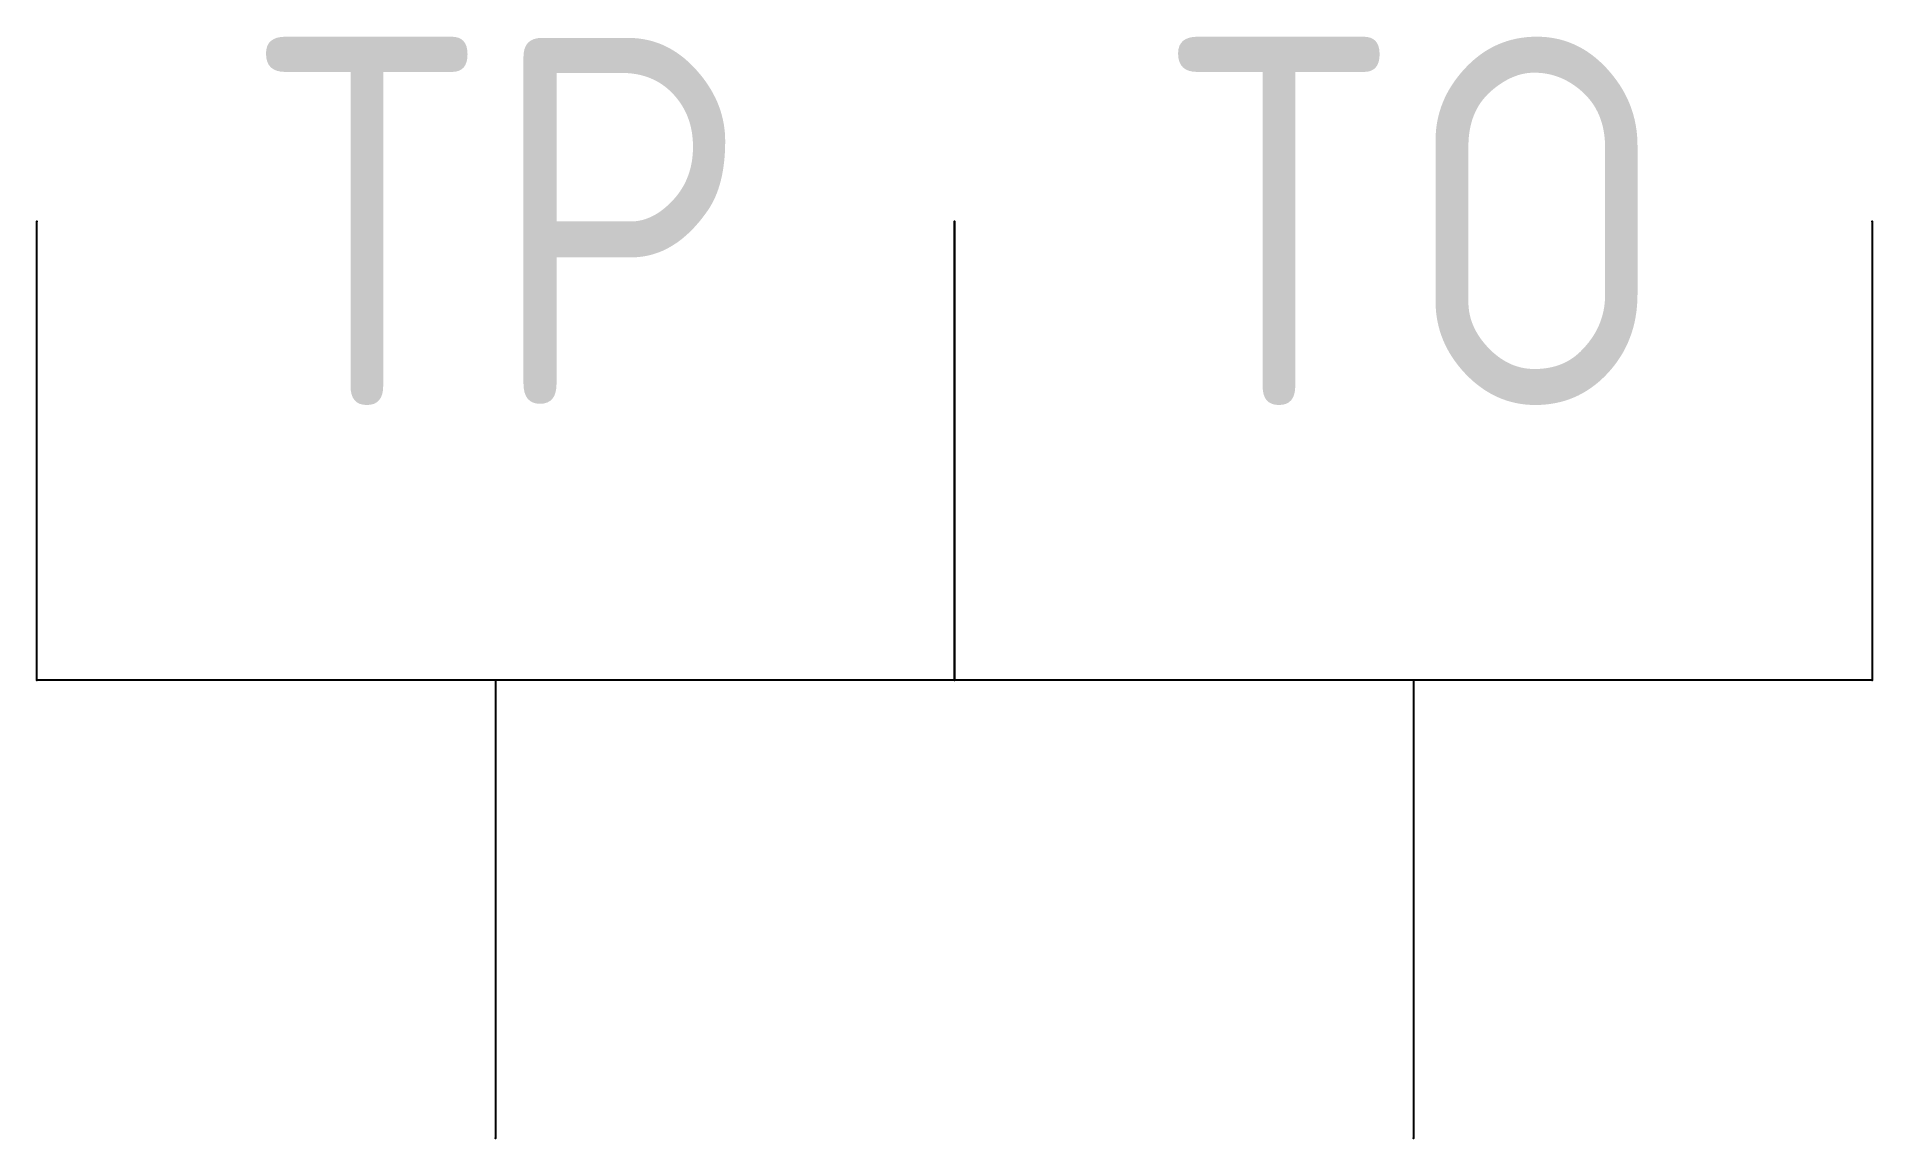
# Model space of a CAD drawing. Extents: x -1 to 1, y 0.01 to 1.21.
import ezdxf
from ezdxf.enums import TextEntityAlignment as Align

# ---------------------------------------------------------------- set-up
doc = ezdxf.new("R2010")
doc.units = 0
doc.header["$LTSCALE"] = 1000
doc.header["$MEASUREMENT"] = 0
doc.layers.add('EQUIP-通讯', color=3, linetype='Continuous')
doc.styles.add('_TEL_ATTDEF', font='GBENOR', dxfattribs={"width": 0.8, "height": 3, "bigfont": 'GBCBIG'})
doc.styles.add('_TEL_DIM', font='gbenor.shx', dxfattribs={"width": 0.8, "height": 3.5, "bigfont": 'gbcbig.shx'})

# ---------------------------------------------------------------- blocks, each defined once
blk = doc.blocks.new('$equip$00001867')
at = {"layer": 'EQUIP-通讯', "color": 3}
for p, q in [((-0.5, 0.499), (-0.5, 0.999)), ((0.5, 0.999), (0.5, 0.499)), ((0.5, 0.499), (-0.5, 0.499)), ((0, 0.4995), (0, 0))]:
    blk.add_line(p, q, dxfattribs=at)
at = {"layer": 'EQUIP-通讯'}
for p in [(-0.5, 0.999), (0.5, 0.999)]:
    blk.add_point(p, dxfattribs=at)
at = {"layer": 'EQUIP-通讯', "color": 3}
for p in [(-0.5, 0.499), (0.5, 0.499), (0, 0)]:
    blk.add_point(p, dxfattribs=at)
at = {"layer": 'EQUIP-通讯', "color": 7, "style": '_TEL_DIM'}
blk.add_attdef('$TEXT$', text='', height=0.4, dxfattribs=at).set_placement((0, 0.999), align=Align.MIDDLE_CENTER)
at = {"layer": 'EQUIP-通讯', "color": 3, "style": '_TEL_DIM', "flags": 1}
blk.add_attdef('A', text='', height=0.00002, dxfattribs=at).set_placement((0, 0), align=Align.MIDDLE_CENTER)
blk = doc.blocks.new('ZKTJ-电话网络插座')
at = {"layer": 'EQUIP-通讯'}
ref = blk.add_blockref('$equip$00001867', (-0.5, -0.0007), dxfattribs=at)
ref.add_attrib('$TEXT$', 'TP', dxfattribs={"layer": '0', "color": 7, "height": 0.4, "style": '_TEL_ATTDEF'}).set_placement((-0.5, 0.9983), align=Align.MIDDLE_CENTER)
ref = blk.add_blockref('$equip$00001867', (0.5, -0.0007), dxfattribs=at)
ref.add_attrib('$TEXT$', 'TO', dxfattribs={"color": 7, "height": 0.4, "style": '_TEL_ATTDEF'}).set_placement((0.5, 0.9983), align=Align.MIDDLE_CENTER)

msp = doc.modelspace()

# ---------------------------------------------------------------- block references
at = {"layer": 'EQUIP-通讯'}
msp.add_blockref('ZKTJ-电话网络插座', (0, 0.0099), dxfattribs=at)

doc.saveas('drawing.dxf')
